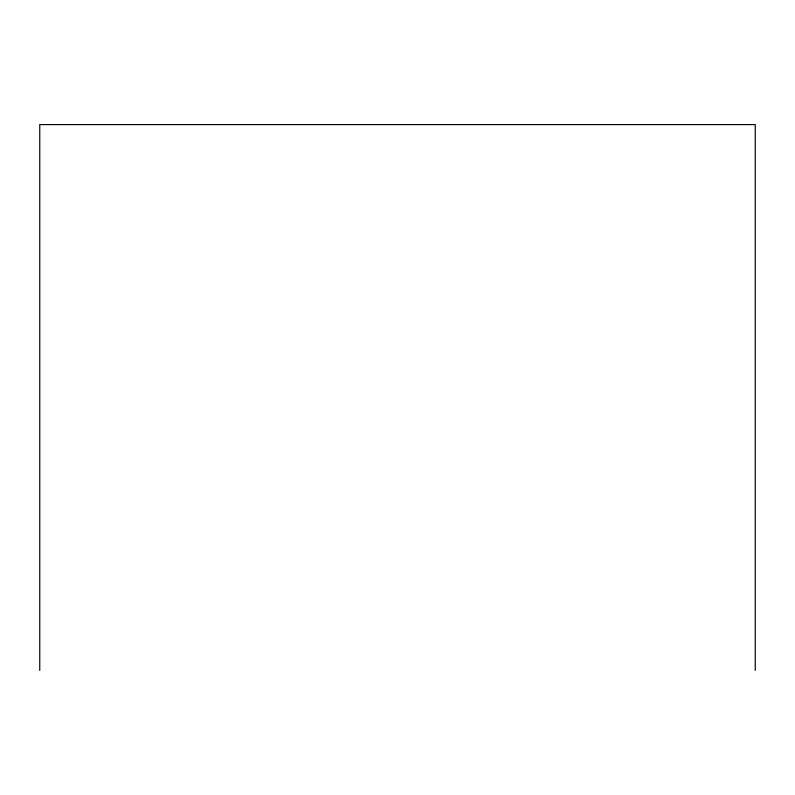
<?xml version="1.0" encoding="UTF-8"?>
<svg xmlns="http://www.w3.org/2000/svg" width="795" height="795" viewBox="0 0 795 795"><rect width="100%" height="100%" fill="white"/><g stroke="black" fill="none" stroke-linecap="round" stroke-linejoin="round"><path stroke-width="1.19" d="M755.25 670.404L755.25 124.596L39.75 124.596L39.75 670.404"/></g></svg>
